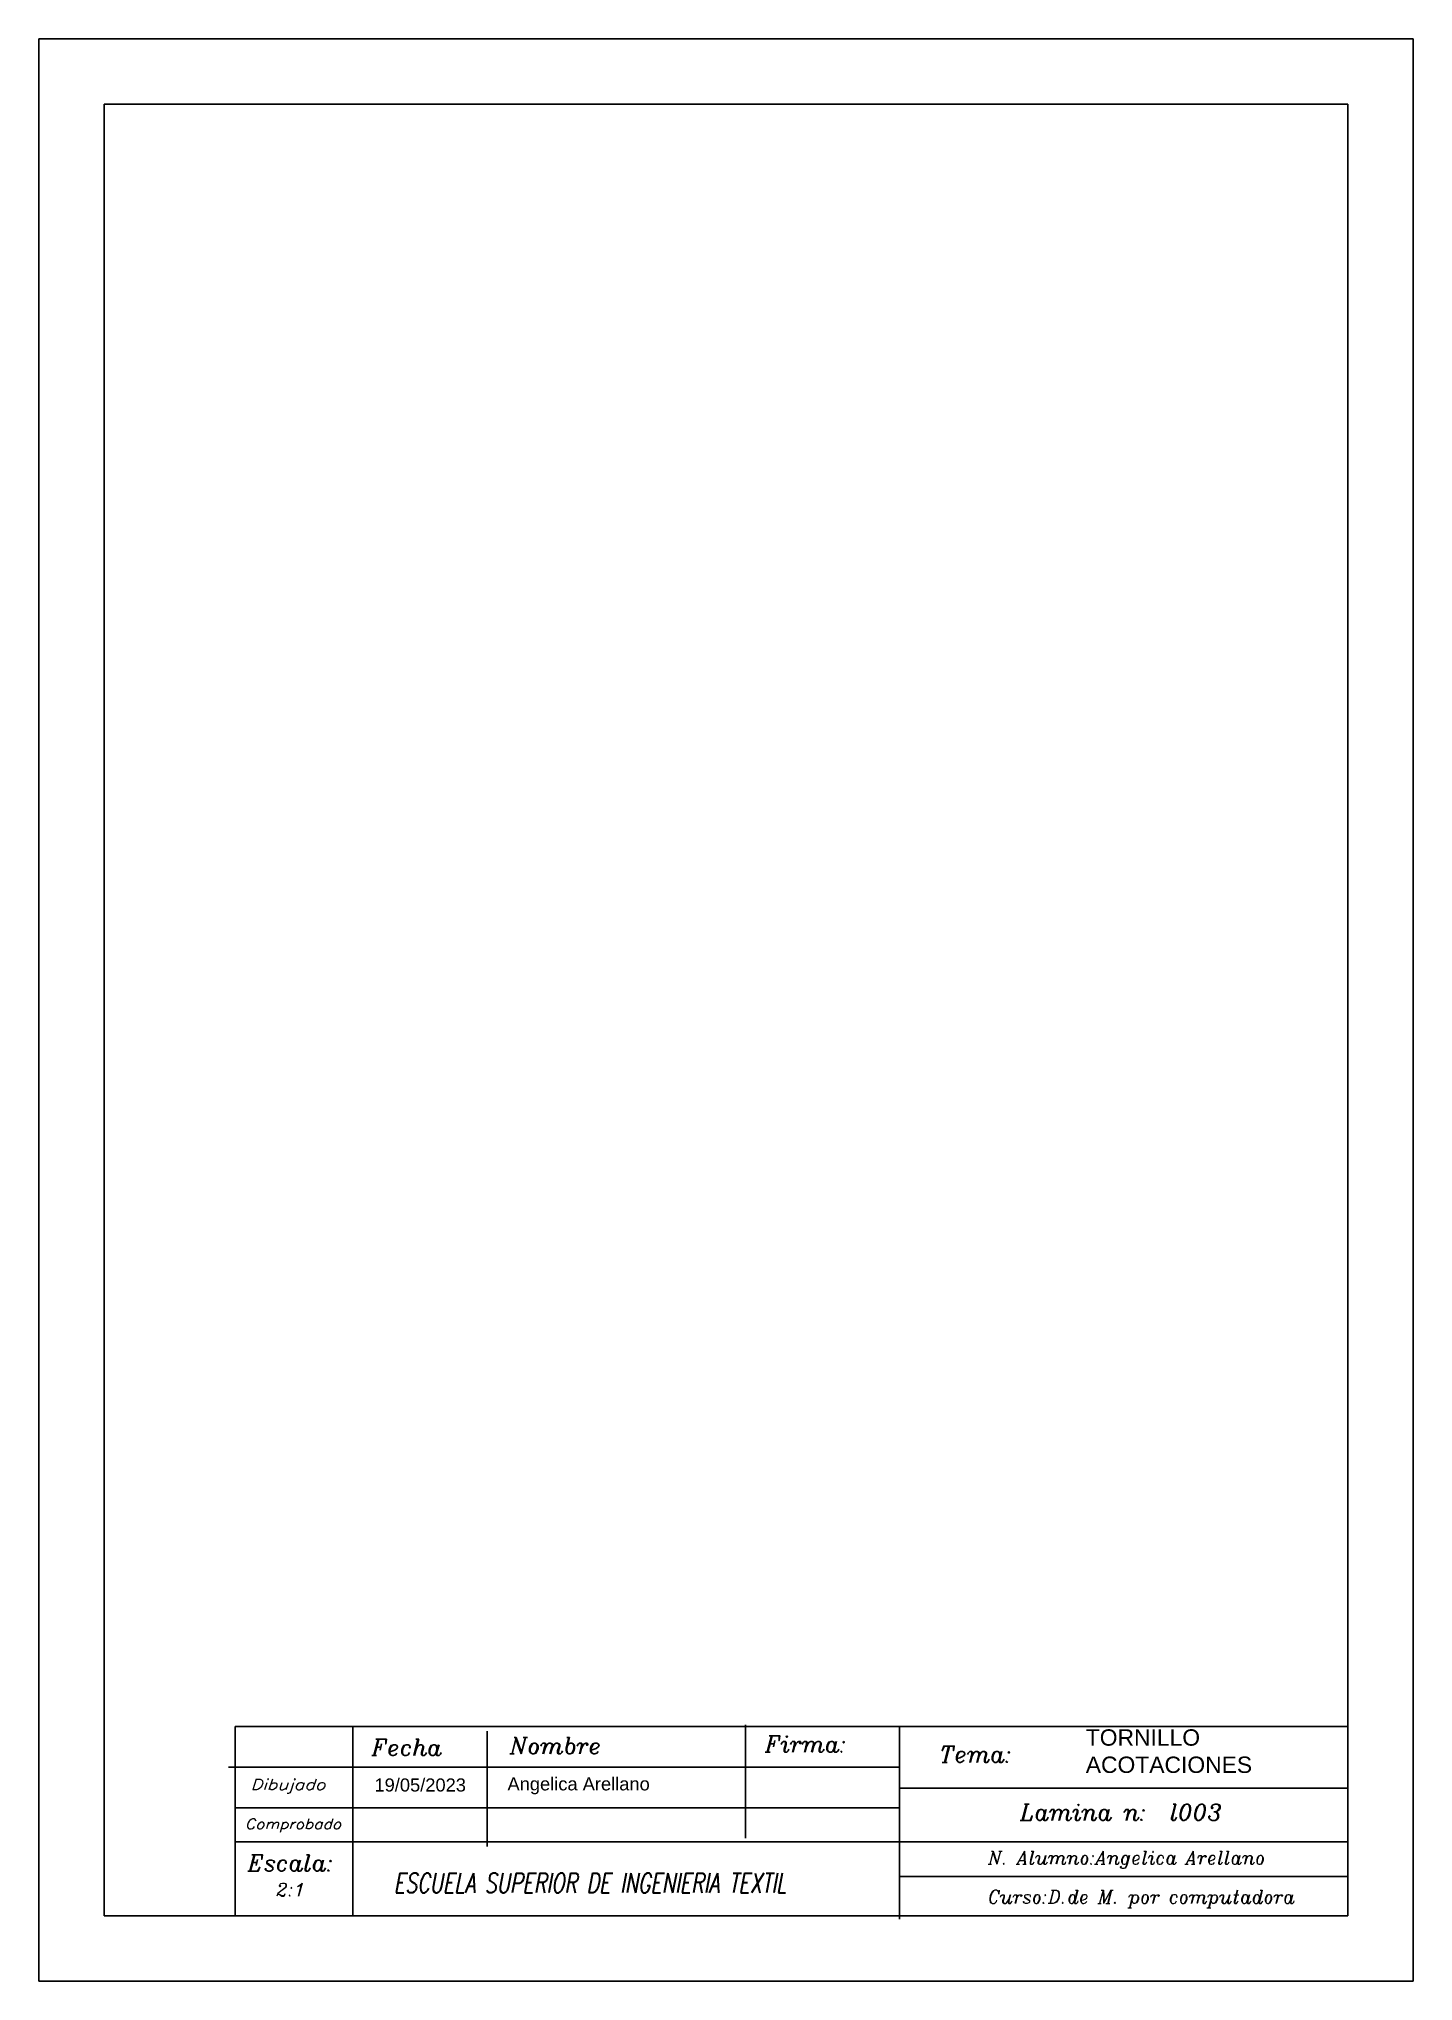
# Model space of a CAD drawing. Header units: millimetres. Extents: x 10 to 220, y 13 to 310.
import ezdxf
from ezdxf.enums import TextEntityAlignment as Align

# ---------------------------------------------------------------- set-up
doc = ezdxf.new("R2010")
doc.units = ezdxf.units.MM
doc.styles.add('ITALIC', font='italic', dxfattribs={"height": 2})
doc.styles.add('ITALICC', font='italicc', dxfattribs={"height": 3})
doc.styles.get("Standard").update_dxf_attribs({"font": 'arial.ttf'})

msp = doc.modelspace()

# ---------------------------------------------------------------- linework, layer by layer
for p, q in [((10.31, 309.87), (220.31, 309.87)), ((10.31, 12.87), (10.31, 309.87)), ((220.31, 12.87), (220.31, 309.87)), ((20.31, 299.87), (210.31, 299.87)), ((20.31, 22.87), (20.31, 299.87)), ((210.31, 22.87), (210.31, 299.87)), ((20.31, 22.87), (210.31, 22.87)), ((10.31, 12.87), (220.31, 12.87))]:
    msp.add_line(p, q)
at = {"color": 6}
for points in [[(40.31, 22.87), (40.31, 51.79), (210.31, 51.79)], [(58.31, 22.87), (58.31, 51.79)], [(78.81, 33.44), (78.81, 51.08)], [(118.31, 34.73), (118.31, 52.05)], [(141.83, 22.35), (141.83, 51.79)], [(141.83, 42.36), (210.31, 42.36)], [(40.31, 34.2), (210.31, 34.2)]]:
    msp.add_lwpolyline(points, dxfattribs=at)
for points in [[(39.31, 45.6), (141.83, 45.6)], [(40.31, 39.4), (141.83, 39.4)], [(141.83, 28.87), (210.31, 28.87)]]:
    msp.add_lwpolyline(points)

# ---------------------------------------------------------------- texts
at = {"style": 'ITALIC'}
for s, height, p in [('Fecha', 2.5, (61.17, 47.36)), ('Nombre', 2.5, (82.3, 47.61)), ('Firma:', 2.5, (121.29, 47.87)), ('Tema:', 2.5, (147.94, 46.32)), ('Lamina n:  l003', 2.5, (160.27, 37.46)), ('N. Alumno:Angelica Arellano', 2, (155.35, 30.74)), ('Escala:', 2.5, (42.23, 29.7)), ('2:1', 2, (46.58, 25.88)), ('Curso:D.de M. por computadora ', 2, (155.35, 24.76))]:
    msp.add_text(s, height=height, dxfattribs=at).set_placement(p)
for s, height, p, p2 in [('Dibujado', 1.615, (42.64, 42.13), (54.1, 42.13)), ('Comprobado', 1.543, (41.8, 36.14), (56.49, 36.14))]:
    msp.add_text(s, height=height, dxfattribs=at).set_placement(p, p2, align=Align.ALIGNED)
at = {"style": 'ITALICC', "width": 0.538171}
msp.add_text('ESCUELA SUPERIOR DE INGENIERIA TEXTIL', height=3, dxfattribs=at).set_placement((64.55, 26.38), (124.52, 26.38), align=Align.FIT)
at = {"attachment_point": 1}
for s, insert, char_height, width in [('TORNILLO ACOTACIONES ', (170.29, 51.38), 2.5, 24.1335), ('19/05/2023', (61.59, 43.87), 2, 22.7233), ('Angelica Arellano', (81.92, 44.04), 2, 22.7233)]:
    msp.add_mtext(s, dxfattribs=dict(at, insert=insert, char_height=char_height, width=width))

doc.saveas('drawing.dxf')
